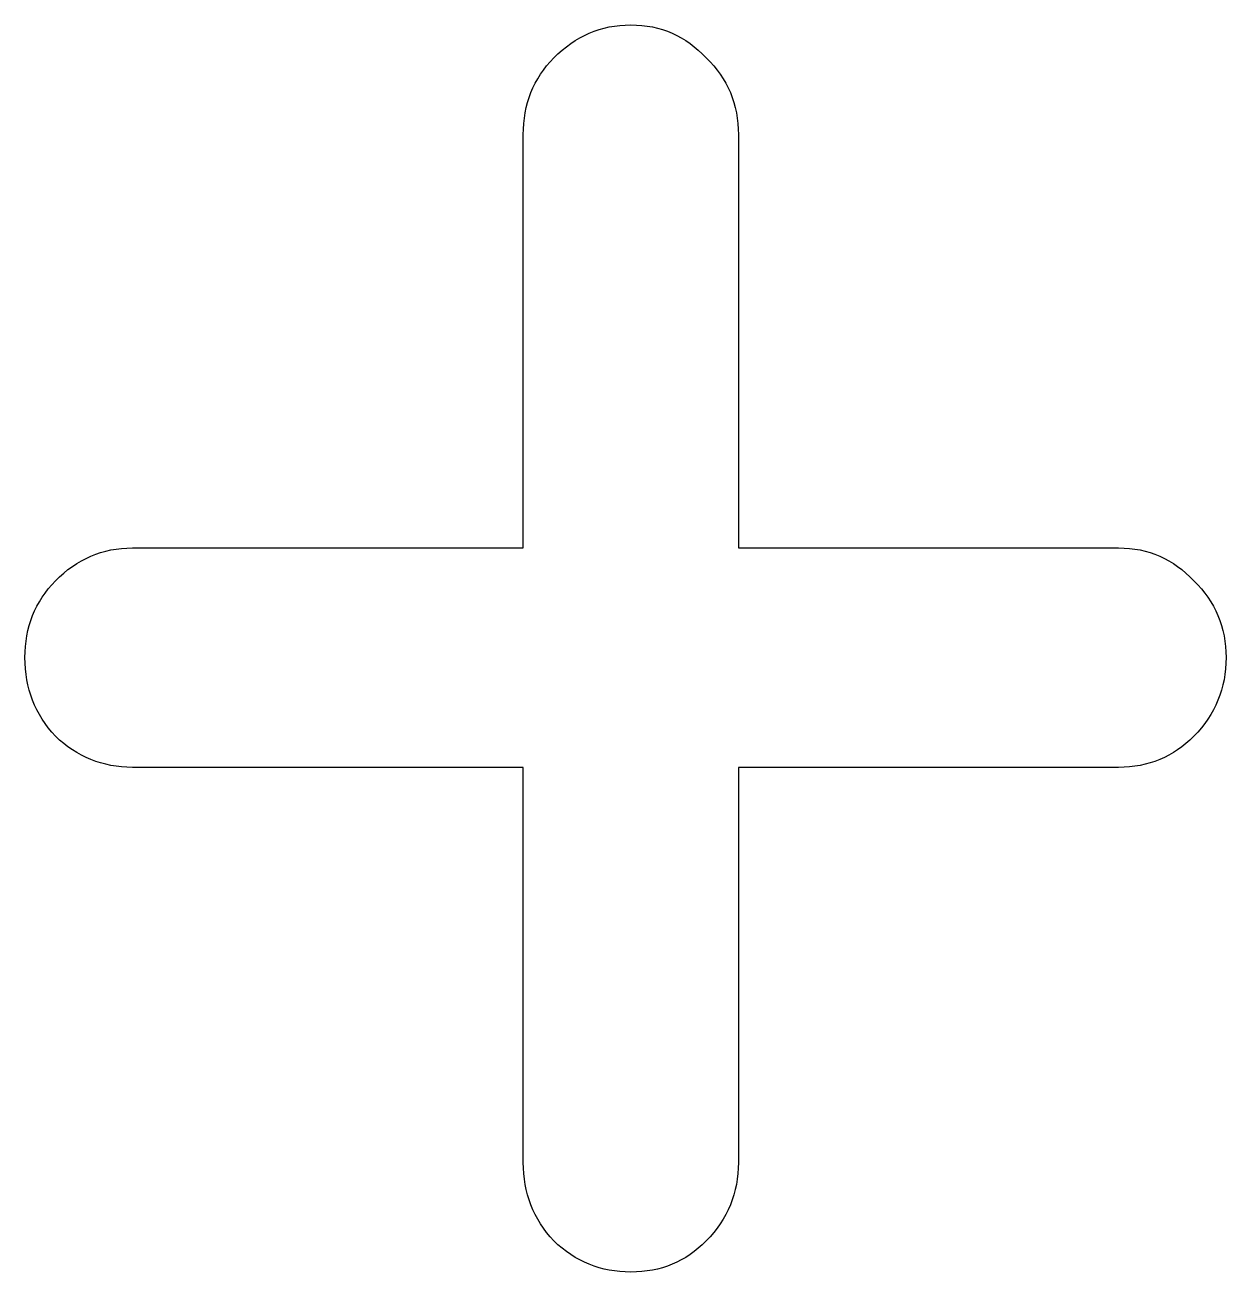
# Model space of a CAD drawing. Header units: millimetres. Extents: x 7.62 to 13.83, y 7.5 to 13.95.
import ezdxf

# ---------------------------------------------------------------- set-up
doc = ezdxf.new("R2010")
doc.units = ezdxf.units.MM
doc.layers.get('0').update_dxf_attribs({"linetype": 'CONTINUOUS'})

msp = doc.modelspace()

# ---------------------------------------------------------------- linework, layer by layer
at = {"color": 7}
msp.add_lwpolyline([(10.351048, 13.777497)], close=True, dxfattribs=at)
for points in [[(8.171663, 11.242291), (10.193384, 11.242291), (10.193384, 13.380188)], [(11.306264, 13.380188), (11.306264, 11.242291), (13.272342, 11.242291)], [(10.193384, 8.063819), (10.193384, 10.107118), (8.171663, 10.107118)], [(13.272342, 10.107118), (11.306264, 10.107118), (11.306264, 8.063819)]]:
    msp.add_lwpolyline(points, dxfattribs=at)
for points in [[(10.351048, 13.777497), (10.462335, 13.891014), (10.595262, 13.947772), (10.749827, 13.947772)], [(10.749827, 13.947772), (10.904393, 13.947772), (11.034229, 13.891014), (11.139334, 13.777497)], [(10.193384, 13.380188), (10.193384, 13.53785), (10.245939, 13.670286), (10.351048, 13.777497)], [(11.139334, 13.777497), (11.250621, 13.670283), (11.306264, 13.537847), (11.306264, 13.380188)], [(7.772883, 11.072017), (7.884171, 11.185533), (8.017097, 11.242291), (8.171663, 11.242291)], [(13.272342, 11.242291), (13.426909, 11.242291), (13.556744, 11.185533), (13.661849, 11.072017)], [(7.61522, 10.674708), (7.61522, 10.832369), (7.667775, 10.964806), (7.772883, 11.072017)], [(13.661849, 11.072017), (13.773136, 10.964802), (13.82878, 10.832366), (13.82878, 10.674708)], [(7.772883, 10.267938), (7.667775, 10.381455), (7.61522, 10.517045), (7.61522, 10.674708)], [(13.82878, 10.674708), (13.82878, 10.517045), (13.773136, 10.381455), (13.661849, 10.267938)], [(8.171663, 10.107118), (8.017097, 10.107118), (7.884171, 10.160725), (7.772883, 10.267938)], [(13.661849, 10.267938), (13.55674, 10.160725), (13.426904, 10.107118), (13.272342, 10.107118)], [(10.351048, 7.657049), (10.245939, 7.770566), (10.193384, 7.906156), (10.193384, 8.063819)], [(11.306264, 8.063819), (11.306264, 7.906156), (11.250621, 7.770566), (11.139334, 7.657049)], [(10.749827, 7.496227), (10.595262, 7.496227), (10.462335, 7.549834), (10.351048, 7.657049)], [(11.139334, 7.657049), (11.034225, 7.549834), (10.904389, 7.496227), (10.749827, 7.496227)]]:
    msp.add_open_spline(points, degree=3, dxfattribs=at)

doc.saveas('drawing.dxf')
